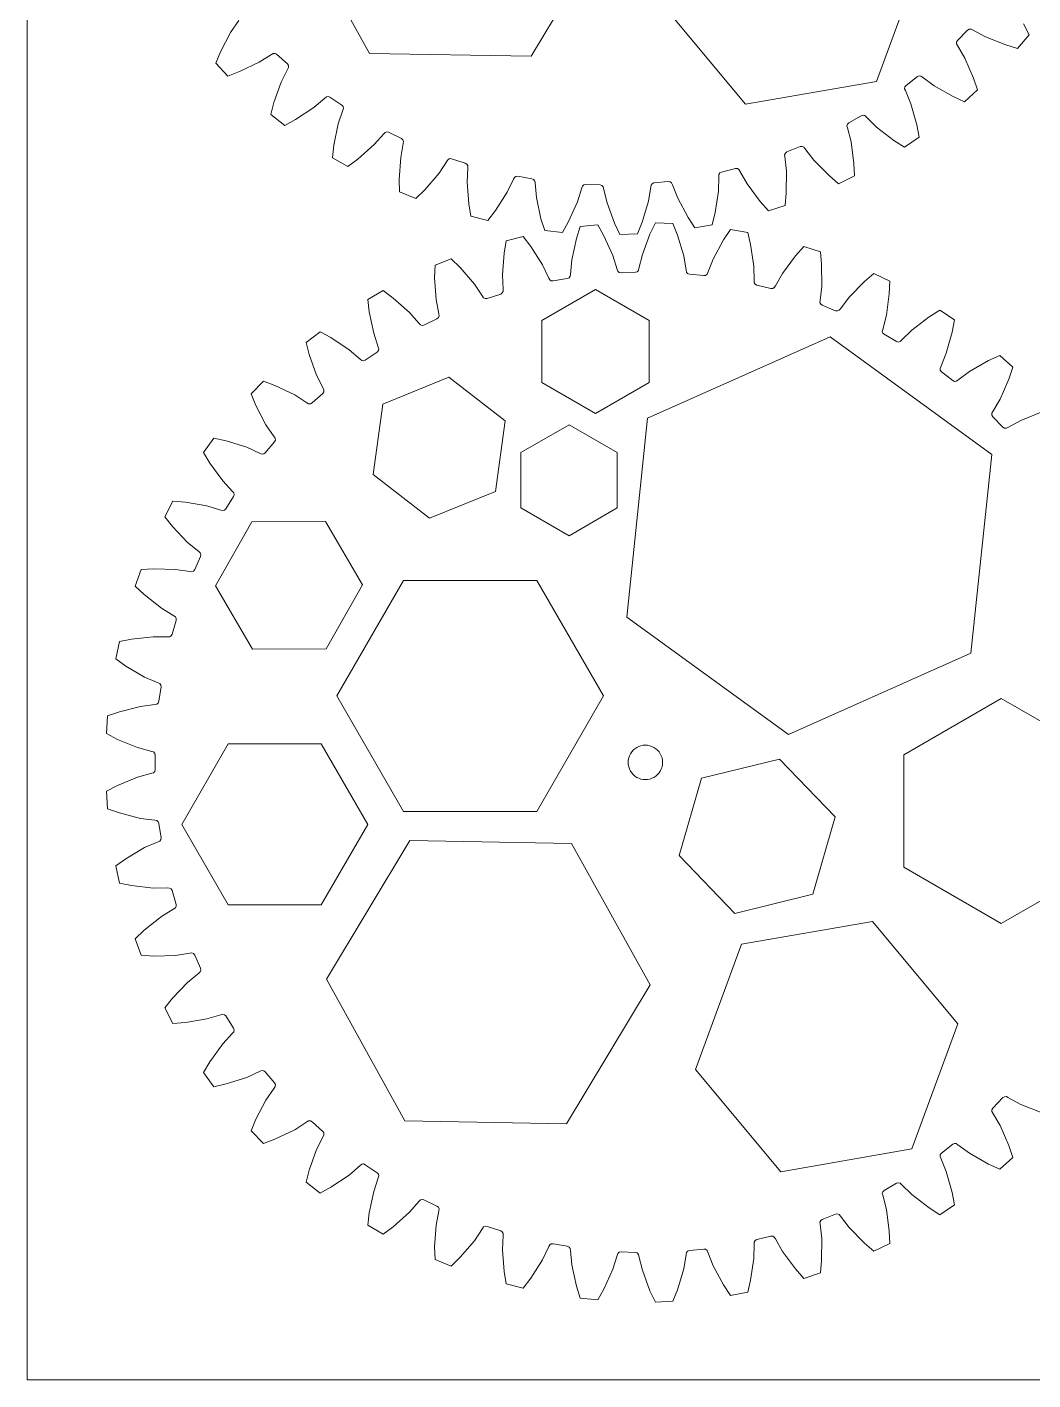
# Model space of a CAD drawing. Header units: millimetres. Extents: x -329 to 723, y 244 to 554.
# Drawn here: x -329 to -241.4, y 243.7 to 361.5 of the extents above; entities that cross this region are included whole.
import ezdxf

# ---------------------------------------------------------------- set-up
doc = ezdxf.new("R2010")
doc.units = ezdxf.units.MM

msp = doc.modelspace()

# ---------------------------------------------------------------- linework, layer by layer
at = {"color": 1, "lineweight": 0}
for p, q in [((-299.2, 359.26), (-306.03, 371.6)), ((-277.84, 371.09), (-285.11, 359.01)), ((-251.03, 367.71), (-255.03, 356.82)), ((-266.46, 354.84), (-273.89, 363.75)), ((-285.11, 359.01), (-299.2, 359.26)), ((-255.03, 356.82), (-266.46, 354.84)), ((-284.18, 335.99), (-279.51, 338.69)), ((-279.51, 338.69), (-274.83, 335.99)), ((-284.18, 330.59), (-284.18, 335.99)), ((-274.83, 335.99), (-274.83, 330.59)), ((-274.98, 327.48), (-259.09, 334.56)), ((-259.09, 334.56), (-245.01, 324.33)), ((-298.03, 328.71), (-292.29, 331.05)), ((-292.29, 331.05), (-287.39, 327.26)), ((-279.51, 327.89), (-284.18, 330.59)), ((-274.83, 330.59), (-279.51, 327.89)), ((-298.87, 322.57), (-298.03, 328.71)), ((-287.39, 327.26), (-288.23, 321.11)), ((-286.01, 324.5), (-281.82, 326.92)), ((-281.82, 326.92), (-277.63, 324.5)), ((-276.79, 310.17), (-274.98, 327.48)), ((-286.01, 319.67), (-286.01, 324.5)), ((-277.63, 324.5), (-277.63, 319.67)), ((-245.01, 324.33), (-246.82, 307.03)), ((-293.97, 318.77), (-298.87, 322.57)), ((-288.23, 321.11), (-293.97, 318.77)), ((-281.82, 317.25), (-286.01, 319.67)), ((-277.63, 319.67), (-281.82, 317.25)), ((-312.6, 312.89), (-309.44, 318.45)), ((-309.44, 318.45), (-303.04, 318.49)), ((-303.04, 318.49), (-299.8, 312.97)), ((-309.37, 307.37), (-312.6, 312.89)), ((-299.8, 312.97), (-302.97, 307.41)), ((-302.03, 303.3), (-296.23, 313.35)), ((-296.23, 313.35), (-284.63, 313.35)), ((-284.63, 313.35), (-278.83, 303.3)), ((-262.71, 299.95), (-276.79, 310.17)), ((-302.97, 307.41), (-309.37, 307.37)), ((-246.82, 307.03), (-262.71, 299.95)), ((-296.23, 293.25), (-302.03, 303.3)), ((-278.83, 303.3), (-284.63, 293.25)), ((-252.67, 298.18), (-244.18, 303.08)), ((-244.18, 303.08), (-235.7, 298.18)), ((-315.55, 292.11), (-311.5, 299.13)), ((-311.5, 299.13), (-303.4, 299.13)), ((-303.4, 299.13), (-299.35, 292.11)), ((-276.56, 298.09), (-276.62, 297.9)), ((-276.47, 298.26), (-276.56, 298.09)), ((-276.36, 298.43), (-276.47, 298.26)), ((-276.23, 298.57), (-276.36, 298.43)), ((-276.09, 298.7), (-276.23, 298.57)), ((-275.92, 298.81), (-276.09, 298.7)), ((-275.75, 298.9), (-275.92, 298.81)), ((-275.56, 298.96), (-275.75, 298.9)), ((-275.37, 299), (-275.56, 298.96)), ((-275.17, 299.01), (-275.37, 299)), ((-274.98, 299), (-275.17, 299.01)), ((-274.79, 298.96), (-274.98, 299)), ((-274.6, 298.9), (-274.79, 298.96)), ((-274.42, 298.81), (-274.6, 298.9)), ((-274.26, 298.7), (-274.42, 298.81)), ((-274.11, 298.57), (-274.26, 298.7)), ((-273.98, 298.43), (-274.11, 298.57)), ((-273.87, 298.26), (-273.98, 298.43)), ((-273.79, 298.09), (-273.87, 298.26)), ((-273.72, 297.9), (-273.79, 298.09)), ((-252.67, 288.38), (-252.67, 298.18)), ((-276.66, 297.71), (-276.67, 297.51)), ((-276.67, 297.51), (-276.66, 297.32)), ((-276.62, 297.9), (-276.66, 297.71)), ((-276.66, 297.32), (-276.62, 297.13)), ((-276.62, 297.13), (-276.56, 296.94)), ((-276.56, 296.94), (-276.47, 296.76)), ((-273.87, 296.76), (-273.79, 296.94)), ((-273.79, 296.94), (-273.72, 297.13)), ((-273.69, 297.71), (-273.72, 297.9)), ((-273.72, 297.13), (-273.69, 297.32)), ((-273.67, 297.51), (-273.69, 297.71)), ((-273.69, 297.32), (-273.67, 297.51)), ((-270.28, 296.13), (-263.49, 297.8)), ((-263.49, 297.8), (-258.64, 292.76)), ((-276.47, 296.76), (-276.36, 296.6)), ((-276.36, 296.6), (-276.23, 296.45)), ((-276.23, 296.45), (-276.09, 296.32)), ((-276.09, 296.32), (-275.92, 296.21)), ((-275.92, 296.21), (-275.75, 296.13)), ((-275.75, 296.13), (-275.56, 296.06)), ((-275.56, 296.06), (-275.37, 296.03)), ((-275.37, 296.03), (-275.17, 296.01)), ((-275.17, 296.01), (-274.98, 296.03)), ((-274.98, 296.03), (-274.79, 296.06)), ((-274.79, 296.06), (-274.6, 296.13)), ((-274.6, 296.13), (-274.42, 296.21)), ((-274.42, 296.21), (-274.26, 296.32)), ((-274.26, 296.32), (-274.11, 296.45)), ((-274.11, 296.45), (-273.98, 296.6)), ((-273.98, 296.6), (-273.87, 296.76)), ((-272.23, 289.41), (-270.28, 296.13)), ((-284.63, 293.25), (-296.23, 293.25)), ((-258.64, 292.76), (-260.58, 286.03)), ((-311.5, 285.1), (-315.55, 292.11)), ((-299.35, 292.11), (-303.4, 285.1)), ((-302.95, 278.63), (-295.68, 290.71)), ((-295.68, 290.71), (-281.59, 290.46)), ((-281.59, 290.46), (-274.76, 278.13)), ((-267.38, 284.36), (-272.23, 289.41)), ((-244.18, 283.48), (-252.67, 288.38)), ((-235.7, 288.38), (-244.18, 283.48)), ((-260.58, 286.03), (-267.38, 284.36)), ((-303.4, 285.1), (-311.5, 285.1)), ((-266.81, 281.67), (-255.39, 283.65)), ((-255.39, 283.65), (-247.95, 274.74)), ((-270.81, 270.78), (-266.81, 281.67)), ((-296.12, 266.3), (-302.95, 278.63)), ((-274.76, 278.13), (-282.03, 266.04)), ((-247.95, 274.74), (-251.95, 263.85)), ((-263.38, 261.87), (-270.81, 270.78)), ((-282.03, 266.04), (-296.12, 266.3)), ((-251.95, 263.85), (-263.38, 261.87))]:
    msp.add_line(p, q, dxfattribs=at)
at = {"color": 5, "lineweight": 0}
for p, q in [((-310.58, 362.12), (-311.29, 361.07)), ((-241.76, 360.86), (-242.25, 361.83)), ((-311.29, 361.07), (-312.17, 359.39)), ((-247.99, 360.38), (-247.11, 361.28)), ((-247.11, 361.28), (-246.98, 361.37)), ((-246.98, 361.37), (-246.81, 361.37)), ((-246.81, 361.37), (-246.67, 361.3)), ((-246.67, 361.3), (-245.56, 360.69)), ((-245.56, 360.69), (-243.79, 359.99)), ((-242.75, 359.68), (-241.76, 360.86)), ((-312.17, 359.39), (-312.59, 358.39)), ((-248.07, 360.24), (-247.99, 360.38)), ((-248.07, 360.08), (-248.07, 360.24)), ((-247.99, 359.93), (-248.07, 360.08)), ((-247.34, 358.84), (-247.99, 359.93)), ((-243.79, 359.99), (-242.75, 359.68)), ((-312.59, 358.39), (-311.52, 357.28)), ((-310.51, 357.67), (-308.79, 358.49)), ((-308.79, 358.49), (-307.72, 359.17)), ((-307.72, 359.17), (-307.59, 359.25)), ((-307.59, 359.25), (-307.42, 359.26)), ((-307.42, 359.26), (-307.28, 359.18)), ((-307.28, 359.18), (-306.35, 358.34)), ((-306.35, 358.34), (-306.26, 358.21)), ((-306.26, 358.21), (-306.24, 358.04)), ((-246.59, 357.1), (-247.34, 358.84)), ((-311.52, 357.28), (-310.51, 357.67)), ((-306.31, 357.9), (-306.88, 356.76)), ((-306.24, 358.04), (-306.31, 357.9)), ((-252.47, 356.46), (-251.48, 357.23)), ((-251.48, 357.23), (-251.33, 357.3)), ((-251.33, 357.3), (-251.17, 357.28)), ((-251.17, 357.28), (-251.04, 357.19)), ((-251.04, 357.19), (-250.02, 356.43)), ((-246.24, 356.07), (-246.59, 357.1)), ((-306.88, 356.76), (-307.52, 354.97)), ((-252.59, 356.17), (-252.57, 356.33)), ((-252.53, 356.02), (-252.59, 356.17)), ((-252.57, 356.33), (-252.47, 356.46)), ((-252.05, 354.85), (-252.53, 356.02)), ((-250.02, 356.43), (-248.37, 355.5)), ((-247.38, 355.04), (-246.24, 356.07)), ((-307.52, 354.97), (-307.79, 353.92)), ((-304.04, 354.55), (-303.08, 355.37)), ((-303.08, 355.37), (-302.95, 355.47)), ((-302.95, 355.47), (-302.79, 355.5)), ((-302.79, 355.5), (-302.64, 355.45)), ((-302.64, 355.45), (-301.6, 354.74)), ((-301.6, 354.74), (-301.49, 354.62)), ((-251.54, 353.02), (-252.05, 354.85)), ((-248.37, 355.5), (-247.38, 355.04)), ((-307.79, 353.92), (-306.58, 352.97)), ((-306.58, 352.97), (-305.63, 353.5)), ((-305.63, 353.5), (-304.04, 354.55)), ((-301.51, 354.31), (-301.91, 353.11)), ((-301.46, 354.46), (-301.51, 354.31)), ((-301.49, 354.62), (-301.46, 354.46)), ((-257.46, 353.2), (-256.37, 353.83)), ((-256.37, 353.83), (-256.21, 353.88)), ((-256.21, 353.88), (-256.06, 353.84)), ((-256.06, 353.84), (-255.94, 353.72)), ((-255.94, 353.72), (-255.03, 352.83)), ((-301.91, 353.11), (-302.29, 351.25)), ((-297.95, 352.26), (-297.84, 352.38)), ((-297.84, 352.38), (-297.69, 352.43)), ((-297.69, 352.43), (-297.53, 352.39)), ((-297.53, 352.39), (-296.4, 351.84)), ((-257.62, 352.93), (-257.57, 353.09)), ((-257.58, 352.78), (-257.62, 352.93)), ((-257.26, 351.55), (-257.58, 352.78)), ((-257.57, 353.09), (-257.46, 353.2)), ((-255.03, 352.83), (-253.53, 351.68)), ((-251.34, 351.95), (-251.54, 353.02)), ((-302.29, 351.25), (-302.42, 350.17)), ((-300.21, 350.05), (-298.79, 351.31)), ((-298.79, 351.31), (-297.95, 352.26)), ((-296.25, 351.42), (-296.48, 350.18)), ((-296.4, 351.84), (-296.28, 351.74)), ((-296.28, 351.74), (-296.22, 351.59)), ((-296.22, 351.59), (-296.25, 351.42)), ((-262.85, 350.67), (-261.68, 351.14)), ((-261.68, 351.14), (-261.52, 351.16)), ((-261.52, 351.16), (-261.37, 351.1)), ((-261.37, 351.1), (-261.27, 350.98)), ((-257.01, 349.67), (-257.26, 351.55)), ((-253.53, 351.68), (-252.61, 351.09)), ((-252.61, 351.09), (-251.34, 351.95)), ((-302.42, 350.17), (-301.08, 349.4)), ((-301.08, 349.4), (-300.21, 350.05)), ((-296.48, 350.18), (-296.6, 348.28)), ((-292.44, 349.89), (-292.35, 350.02)), ((-292.35, 350.02), (-292.2, 350.09)), ((-292.2, 350.09), (-292.04, 350.08)), ((-292.04, 350.08), (-290.85, 349.69)), ((-263.05, 350.43), (-262.98, 350.58)), ((-263.03, 350.27), (-263.05, 350.43)), ((-262.89, 349.01), (-263.03, 350.27)), ((-262.98, 350.58), (-262.85, 350.67)), ((-261.27, 350.98), (-260.5, 349.97)), ((-260.5, 349.97), (-259.17, 348.61)), ((-294.37, 347.38), (-293.14, 348.83)), ((-293.14, 348.83), (-292.44, 349.89)), ((-290.85, 349.69), (-290.71, 349.61)), ((-290.71, 349.61), (-290.63, 349.46)), ((-290.64, 349.3), (-290.69, 348.03)), ((-290.63, 349.46), (-290.64, 349.3)), ((-268.77, 348.7), (-268.68, 348.84)), ((-268.68, 348.84), (-268.54, 348.91)), ((-268.54, 348.91), (-267.32, 349.22)), ((-267.32, 349.22), (-267.16, 349.22)), ((-267.16, 349.22), (-267.02, 349.14)), ((-267.02, 349.14), (-266.93, 349)), ((-266.93, 349), (-266.31, 347.89)), ((-262.9, 347.11), (-262.89, 349.01)), ((-256.96, 348.58), (-257.01, 349.67)), ((-296.6, 348.28), (-296.57, 347.2)), ((-290.69, 348.03), (-290.55, 346.14)), ((-287.2, 347.16), (-286.65, 348.31)), ((-286.65, 348.31), (-286.58, 348.45)), ((-286.58, 348.45), (-286.45, 348.54)), ((-286.45, 348.54), (-286.28, 348.56)), ((-286.28, 348.56), (-285.05, 348.34)), ((-285.05, 348.34), (-284.9, 348.27)), ((-284.9, 348.27), (-284.8, 348.14)), ((-284.8, 348.14), (-284.78, 347.98)), ((-284.78, 347.98), (-284.66, 346.72)), ((-280.7, 347.55), (-280.65, 347.7)), ((-280.65, 347.7), (-280.53, 347.81)), ((-280.53, 347.81), (-280.37, 347.85)), ((-280.37, 347.85), (-279.12, 347.8)), ((-279.12, 347.8), (-278.96, 347.76)), ((-278.96, 347.76), (-278.85, 347.64)), ((-278.85, 347.64), (-278.81, 347.48)), ((-274.91, 346.38), (-274.7, 347.63)), ((-274.7, 347.63), (-274.67, 347.79)), ((-274.67, 347.79), (-274.57, 347.91)), ((-274.57, 347.91), (-274.42, 347.97)), ((-274.42, 347.97), (-273.17, 348.1)), ((-273.17, 348.1), (-273.01, 348.07)), ((-273.01, 348.07), (-272.88, 347.98)), ((-272.88, 347.98), (-272.82, 347.82)), ((-272.82, 347.82), (-272.35, 346.64)), ((-268.81, 347.27), (-268.77, 348.54)), ((-268.77, 348.54), (-268.77, 348.7)), ((-266.31, 347.89), (-265.18, 346.36)), ((-259.17, 348.61), (-258.34, 347.9)), ((-258.34, 347.9), (-256.96, 348.58)), ((-296.57, 347.2), (-295.15, 346.62)), ((-295.15, 346.62), (-294.37, 347.38)), ((-288.22, 345.56), (-287.2, 347.16)), ((-284.66, 346.72), (-284.26, 344.86)), ((-281.08, 346.34), (-280.7, 347.55)), ((-278.81, 347.48), (-278.51, 346.25)), ((-272.35, 346.64), (-271.45, 344.97)), ((-269.08, 345.39), (-268.81, 347.27)), ((-263, 346.02), (-262.9, 347.11)), ((-290.55, 346.14), (-290.37, 345.07)), ((-288.88, 344.7), (-288.22, 345.56)), ((-281.87, 344.61), (-281.08, 346.34)), ((-278.51, 346.25), (-277.85, 344.47)), ((-275.45, 344.55), (-274.91, 346.38)), ((-269.34, 344.33), (-269.08, 345.39)), ((-265.18, 346.36), (-264.46, 345.55)), ((-264.46, 345.55), (-263, 346.02)), ((-290.37, 345.07), (-288.88, 344.7)), ((-284.26, 344.86), (-283.93, 343.82)), ((-282.4, 343.66), (-281.87, 344.61)), ((-280.85, 344.17), (-281.18, 343.13)), ((-279.32, 344.33), (-280.85, 344.17)), ((-278.79, 343.38), (-279.32, 344.33)), ((-277.85, 344.47), (-277.38, 343.49)), ((-275.85, 343.54), (-275.45, 344.55)), ((-274.3, 344.51), (-274.77, 343.52)), ((-272.77, 344.45), (-274.3, 344.51)), ((-272.37, 343.44), (-272.77, 344.45)), ((-271.45, 344.97), (-270.85, 344.07)), ((-270.85, 344.07), (-269.34, 344.33)), ((-287.29, 342.93), (-287.47, 341.85)), ((-285.8, 343.3), (-287.29, 342.93)), ((-285.14, 342.43), (-285.8, 343.3)), ((-283.93, 343.82), (-282.4, 343.66)), ((-281.18, 343.13), (-281.58, 341.28)), ((-278, 341.65), (-278.79, 343.38)), ((-277.38, 343.49), (-275.85, 343.54)), ((-274.77, 343.52), (-275.43, 341.74)), ((-271.83, 341.62), (-272.37, 343.44)), ((-268.37, 343.02), (-269.27, 341.35)), ((-267.77, 343.93), (-268.37, 343.02)), ((-266.26, 343.66), (-267.77, 343.93)), ((-266, 342.6), (-266.26, 343.66)), ((-287.47, 341.85), (-287.61, 339.96)), ((-284.12, 340.83), (-285.14, 342.43)), ((-275.43, 341.74), (-275.73, 340.51)), ((-265.73, 340.72), (-266, 342.6)), ((-261.38, 342.44), (-262.1, 341.63)), ((-259.92, 341.97), (-261.38, 342.44)), ((-259.82, 340.89), (-259.92, 341.97)), ((-293.49, 340.8), (-293.52, 339.71)), ((-292.07, 341.37), (-293.49, 340.8)), ((-291.29, 340.61), (-292.07, 341.37)), ((-290.06, 339.16), (-291.29, 340.61)), ((-283.57, 339.69), (-284.12, 340.83)), ((-281.58, 341.28), (-281.7, 340.01)), ((-277.62, 340.44), (-278, 341.65)), ((-275.73, 340.51), (-275.77, 340.35)), ((-271.62, 340.37), (-271.83, 341.62)), ((-269.27, 341.35), (-269.74, 340.17)), ((-265.69, 339.46), (-265.73, 340.72)), ((-262.1, 341.63), (-263.23, 340.1)), ((-259.81, 338.99), (-259.82, 340.89)), ((-293.52, 339.71), (-293.4, 337.81)), ((-287.61, 339.96), (-287.56, 338.69)), ((-283.5, 339.54), (-283.57, 339.69)), ((-283.37, 339.45), (-283.5, 339.54)), ((-283.2, 339.44), (-283.37, 339.45)), ((-281.97, 339.66), (-283.2, 339.44)), ((-281.82, 339.72), (-281.97, 339.66)), ((-281.72, 339.85), (-281.82, 339.72)), ((-281.7, 340.01), (-281.72, 339.85)), ((-277.57, 340.29), (-277.62, 340.44)), ((-277.45, 340.18), (-277.57, 340.29)), ((-277.29, 340.15), (-277.45, 340.18)), ((-276.04, 340.19), (-277.29, 340.15)), ((-275.88, 340.24), (-276.04, 340.19)), ((-275.77, 340.35), (-275.88, 340.24)), ((-271.59, 340.21), (-271.62, 340.37)), ((-271.49, 340.08), (-271.59, 340.21)), ((-271.34, 340.03), (-271.49, 340.08)), ((-270.09, 339.9), (-271.34, 340.03)), ((-269.93, 339.92), (-270.09, 339.9)), ((-269.8, 340.02), (-269.93, 339.92)), ((-269.74, 340.17), (-269.8, 340.02)), ((-265.69, 339.29), (-265.69, 339.46)), ((-263.23, 340.1), (-263.85, 339)), ((-256.09, 339.38), (-257.42, 338.02)), ((-255.26, 340.09), (-256.09, 339.38)), ((-253.88, 339.41), (-255.26, 340.09)), ((-253.93, 338.33), (-253.88, 339.41)), ((-298, 338.6), (-299.34, 337.83)), ((-297.13, 337.95), (-298, 338.6)), ((-289.36, 338.11), (-290.06, 339.16)), ((-287.77, 338.3), (-288.96, 337.91)), ((-287.63, 338.39), (-287.77, 338.3)), ((-287.55, 338.53), (-287.63, 338.39)), ((-287.56, 338.69), (-287.55, 338.53)), ((-265.6, 339.16), (-265.69, 339.29)), ((-265.46, 339.08), (-265.6, 339.16)), ((-264.24, 338.78), (-265.46, 339.08)), ((-264.08, 338.78), (-264.24, 338.78)), ((-263.94, 338.86), (-264.08, 338.78)), ((-263.85, 339), (-263.94, 338.86)), ((-259.95, 337.73), (-259.81, 338.99)), ((-254.18, 336.45), (-253.93, 338.33)), ((-299.34, 337.83), (-299.21, 336.75)), ((-295.71, 336.69), (-297.13, 337.95)), ((-293.4, 337.81), (-293.17, 336.57)), ((-289.27, 337.97), (-289.36, 338.11)), ((-289.12, 337.9), (-289.27, 337.97)), ((-288.96, 337.91), (-289.12, 337.9)), ((-259.97, 337.57), (-259.95, 337.73)), ((-259.9, 337.42), (-259.97, 337.57)), ((-259.77, 337.32), (-259.9, 337.42)), ((-258.6, 336.85), (-259.77, 337.32)), ((-258.19, 337.02), (-258.29, 336.89)), ((-257.42, 338.02), (-258.19, 337.02)), ((-299.21, 336.75), (-298.83, 334.89)), ((-294.87, 335.74), (-295.71, 336.69)), ((-293.32, 336.15), (-294.45, 335.6)), ((-293.19, 336.26), (-293.32, 336.15)), ((-293.14, 336.41), (-293.19, 336.26)), ((-293.17, 336.57), (-293.14, 336.41)), ((-258.44, 336.83), (-258.6, 336.85)), ((-258.29, 336.89), (-258.44, 336.83)), ((-254.5, 335.22), (-254.18, 336.45)), ((-250.45, 336.32), (-251.95, 335.16)), ((-249.53, 336.9), (-250.45, 336.32)), ((-248.26, 336.04), (-249.53, 336.9)), ((-248.46, 334.97), (-248.26, 336.04)), ((-303.5, 335.02), (-304.71, 334.07)), ((-302.55, 334.5), (-303.5, 335.02)), ((-298.83, 334.89), (-298.43, 333.68)), ((-294.76, 335.62), (-294.87, 335.74)), ((-294.61, 335.57), (-294.76, 335.62)), ((-294.45, 335.6), (-294.61, 335.57)), ((-254.54, 335.06), (-254.5, 335.22)), ((-254.49, 334.9), (-254.54, 335.06)), ((-254.38, 334.79), (-254.49, 334.9)), ((-253.29, 334.16), (-254.38, 334.79)), ((-251.95, 335.16), (-252.86, 334.27)), ((-248.97, 333.14), (-248.46, 334.97)), ((-304.71, 334.07), (-304.44, 333.02)), ((-300.96, 333.45), (-302.55, 334.5)), ((-300, 332.62), (-300.96, 333.45)), ((-298.43, 333.68), (-298.38, 333.53)), ((-298.38, 333.53), (-298.41, 333.37)), ((-253.13, 334.12), (-253.29, 334.16)), ((-252.97, 334.16), (-253.13, 334.12)), ((-252.86, 334.27), (-252.97, 334.16)), ((-304.44, 333.02), (-303.8, 331.23)), ((-299.87, 332.52), (-300, 332.62)), ((-299.71, 332.49), (-299.87, 332.52)), ((-299.56, 332.55), (-299.71, 332.49)), ((-298.52, 333.25), (-299.56, 332.55)), ((-298.41, 333.37), (-298.52, 333.25)), ((-249.45, 331.97), (-248.97, 333.14)), ((-245.29, 332.5), (-246.94, 331.56)), ((-244.3, 332.95), (-245.29, 332.5)), ((-243.16, 331.92), (-244.3, 332.95)), ((-303.8, 331.23), (-303.23, 330.1)), ((-249.51, 331.82), (-249.45, 331.97)), ((-249.49, 331.66), (-249.51, 331.82)), ((-249.39, 331.53), (-249.49, 331.66)), ((-248.4, 330.76), (-249.39, 331.53)), ((-246.94, 331.56), (-247.96, 330.81)), ((-243.51, 330.89), (-243.16, 331.92)), ((-308.44, 330.71), (-309.51, 329.6)), ((-307.43, 330.33), (-308.44, 330.71)), ((-305.71, 329.51), (-307.43, 330.33)), ((-303.23, 330.1), (-303.16, 329.95)), ((-303.16, 329.95), (-303.18, 329.79)), ((-248.25, 330.69), (-248.4, 330.76)), ((-248.09, 330.71), (-248.25, 330.69)), ((-247.96, 330.81), (-248.09, 330.71)), ((-244.26, 329.15), (-243.51, 330.89)), ((-309.51, 329.6), (-309.09, 328.6)), ((-304.64, 328.83), (-305.71, 329.51)), ((-304.51, 328.74), (-304.64, 328.83)), ((-304.34, 328.74), (-304.51, 328.74)), ((-304.2, 328.81), (-304.34, 328.74)), ((-303.27, 329.65), (-304.2, 328.81)), ((-303.18, 329.79), (-303.27, 329.65)), ((-244.91, 328.06), (-244.26, 329.15)), ((-309.09, 328.6), (-308.21, 326.92)), ((-244.99, 327.92), (-244.91, 328.06)), ((-244.99, 327.75), (-244.99, 327.92)), ((-244.91, 327.61), (-244.99, 327.75)), ((-244.03, 326.71), (-244.91, 327.61)), ((-240.71, 328), (-242.48, 327.3)), ((-308.21, 326.92), (-307.5, 325.87)), ((-243.9, 326.62), (-244.03, 326.71)), ((-243.73, 326.62), (-243.9, 326.62)), ((-243.59, 326.69), (-243.73, 326.62)), ((-242.48, 327.3), (-243.59, 326.69)), ((-312.74, 325.76), (-313.64, 324.51)), ((-311.68, 325.52), (-312.74, 325.76)), ((-309.87, 324.95), (-311.68, 325.52)), ((-307.47, 325.43), (-308.27, 324.47)), ((-307.5, 325.87), (-307.41, 325.74)), ((-307.39, 325.58), (-307.47, 325.43)), ((-307.41, 325.74), (-307.39, 325.58)), ((-313.64, 324.51), (-313.09, 323.58)), ((-308.72, 324.42), (-309.87, 324.95)), ((-308.57, 324.35), (-308.72, 324.42)), ((-308.4, 324.37), (-308.57, 324.35)), ((-308.27, 324.47), (-308.4, 324.37)), ((-313.09, 323.58), (-311.98, 322.03)), ((-311.98, 322.03), (-311.13, 321.1)), ((-311.04, 320.66), (-311.7, 319.6)), ((-311.13, 321.1), (-311.02, 320.98)), ((-310.99, 320.82), (-311.04, 320.66)), ((-311.02, 320.98), (-310.99, 320.82)), ((-316.31, 320.25), (-317.03, 318.9)), ((-315.22, 320.17), (-316.31, 320.25)), ((-313.35, 319.85), (-315.22, 320.17)), ((-312.13, 319.49), (-313.35, 319.85)), ((-311.98, 319.45), (-312.13, 319.49)), ((-311.82, 319.49), (-311.98, 319.45)), ((-311.7, 319.6), (-311.82, 319.49)), ((-317.03, 318.9), (-316.35, 318.05)), ((-316.35, 318.05), (-315.04, 316.67)), ((-315.04, 316.67), (-314.06, 315.87)), ((-314.06, 315.87), (-313.94, 315.76)), ((-313.94, 315.76), (-313.88, 315.61)), ((-313.91, 315.45), (-314.42, 314.3)), ((-313.88, 315.61), (-313.91, 315.45)), ((-319.07, 314.31), (-319.6, 312.86)), ((-317.98, 314.37), (-319.07, 314.31)), ((-316.09, 314.32), (-317.98, 314.37)), ((-314.83, 314.13), (-316.09, 314.32)), ((-314.67, 314.11), (-314.83, 314.13)), ((-314.52, 314.17), (-314.67, 314.11)), ((-314.42, 314.3), (-314.52, 314.17)), ((-319.6, 312.86), (-318.81, 312.12)), ((-318.81, 312.12), (-317.32, 310.94)), ((-317.32, 310.94), (-316.24, 310.27)), ((-316.03, 309.88), (-316.38, 308.67)), ((-316.24, 310.27), (-316.1, 310.19)), ((-316.1, 310.19), (-316.02, 310.04)), ((-316.02, 310.04), (-316.03, 309.88)), ((-320.98, 308.04), (-321.3, 306.53)), ((-319.91, 308.25), (-320.98, 308.04)), ((-318.03, 308.46), (-319.91, 308.25)), ((-316.76, 308.45), (-318.03, 308.46)), ((-316.6, 308.45), (-316.76, 308.45)), ((-316.46, 308.53), (-316.6, 308.45)), ((-316.38, 308.67), (-316.46, 308.53)), ((-321.3, 306.53), (-320.41, 305.9)), ((-320.41, 305.9), (-318.78, 304.94)), ((-318.78, 304.94), (-317.61, 304.44)), ((-317.61, 304.44), (-317.46, 304.37)), ((-317.35, 304.08), (-317.53, 302.83)), ((-317.46, 304.37), (-317.37, 304.24)), ((-317.37, 304.24), (-317.35, 304.08)), ((-317.53, 302.83), (-317.59, 302.68)), ((-320.97, 301.92), (-322, 301.56)), ((-319.13, 302.39), (-320.97, 301.92)), ((-317.88, 302.56), (-319.13, 302.39)), ((-317.72, 302.58), (-317.88, 302.56)), ((-317.59, 302.68), (-317.72, 302.58)), ((-322, 301.56), (-322.11, 300.02)), ((-322.11, 300.02), (-321.14, 299.52)), ((-321.14, 299.52), (-319.39, 298.8)), ((-319.39, 298.8), (-318.16, 298.46)), ((-318.16, 298.46), (-318.01, 298.42)), ((-318.01, 298.42), (-317.89, 298.3)), ((-317.89, 298.3), (-317.86, 298.14)), ((-317.86, 298.14), (-317.86, 296.89)), ((-319.39, 296.23), (-321.14, 295.5)), ((-318.16, 296.57), (-319.39, 296.23)), ((-318.01, 296.61), (-318.16, 296.57)), ((-317.89, 296.73), (-318.01, 296.61)), ((-317.86, 296.89), (-317.89, 296.73)), ((-321.14, 295.5), (-322.11, 295)), ((-322.11, 295), (-322, 293.47)), ((-322, 293.47), (-320.97, 293.11)), ((-320.97, 293.11), (-319.13, 292.64)), ((-319.13, 292.64), (-317.88, 292.47)), ((-317.88, 292.47), (-317.72, 292.45)), ((-317.72, 292.45), (-317.59, 292.35)), ((-317.59, 292.35), (-317.53, 292.2)), ((-317.53, 292.2), (-317.35, 290.95)), ((-318.78, 290.09), (-320.41, 289.12)), ((-317.61, 290.59), (-318.78, 290.09)), ((-317.46, 290.66), (-317.61, 290.59)), ((-317.37, 290.79), (-317.46, 290.66)), ((-317.35, 290.95), (-317.37, 290.79)), ((-320.41, 289.12), (-321.3, 288.49)), ((-321.3, 288.49), (-320.98, 286.99)), ((-320.98, 286.99), (-319.91, 286.78)), ((-319.91, 286.78), (-318.03, 286.56)), ((-318.03, 286.56), (-316.76, 286.58)), ((-316.76, 286.58), (-316.6, 286.57)), ((-316.6, 286.57), (-316.46, 286.49)), ((-316.46, 286.49), (-316.38, 286.35)), ((-316.38, 286.35), (-316.03, 285.14)), ((-316.03, 285.14), (-316.02, 284.98)), ((-317.32, 284.09), (-318.81, 282.91)), ((-316.24, 284.75), (-317.32, 284.09)), ((-316.1, 284.84), (-316.24, 284.75)), ((-316.02, 284.98), (-316.1, 284.84)), ((-318.81, 282.91), (-319.6, 282.16)), ((-319.6, 282.16), (-319.07, 280.72)), ((-319.07, 280.72), (-317.98, 280.65)), ((-317.98, 280.65), (-316.09, 280.71)), ((-316.09, 280.71), (-314.83, 280.89)), ((-314.83, 280.89), (-314.67, 280.92)), ((-314.67, 280.92), (-314.52, 280.86)), ((-314.52, 280.86), (-314.42, 280.73)), ((-314.42, 280.73), (-313.91, 279.58)), ((-313.94, 279.27), (-314.06, 279.16)), ((-313.88, 279.42), (-313.94, 279.27)), ((-313.91, 279.58), (-313.88, 279.42)), ((-315.04, 278.35), (-316.35, 276.98)), ((-314.06, 279.16), (-315.04, 278.35)), ((-316.35, 276.98), (-317.03, 276.13)), ((-317.03, 276.13), (-316.31, 274.77)), ((-316.31, 274.77), (-315.22, 274.86)), ((-315.22, 274.86), (-313.35, 275.18)), ((-313.35, 275.18), (-312.13, 275.54)), ((-312.13, 275.54), (-311.98, 275.58)), ((-311.98, 275.58), (-311.82, 275.54)), ((-311.82, 275.54), (-311.7, 275.43)), ((-311.7, 275.43), (-311.04, 274.36)), ((-311.13, 273.93), (-311.98, 272.99)), ((-311.02, 274.05), (-311.13, 273.93)), ((-311.04, 274.36), (-310.99, 274.21)), ((-310.99, 274.21), (-311.02, 274.05)), ((-311.98, 272.99), (-313.09, 271.45)), ((-313.09, 271.45), (-313.64, 270.51)), ((-313.64, 270.51), (-312.74, 269.27)), ((-311.68, 269.51), (-309.87, 270.08)), ((-309.87, 270.08), (-308.72, 270.61)), ((-308.72, 270.61), (-308.57, 270.67)), ((-308.57, 270.67), (-308.4, 270.65)), ((-308.4, 270.65), (-308.27, 270.56)), ((-308.27, 270.56), (-307.47, 269.6)), ((-312.74, 269.27), (-311.68, 269.51)), ((-307.5, 269.15), (-308.21, 268.11)), ((-307.41, 269.29), (-307.5, 269.15)), ((-307.47, 269.6), (-307.39, 269.45)), ((-307.39, 269.45), (-307.41, 269.29)), ((-308.21, 268.11), (-309.09, 266.43)), ((-244.91, 267.41), (-244.03, 268.32)), ((-244.03, 268.32), (-243.9, 268.4)), ((-243.9, 268.4), (-243.73, 268.41)), ((-243.73, 268.41), (-243.59, 268.33)), ((-243.59, 268.33), (-242.48, 267.73)), ((-242.48, 267.73), (-240.71, 267.03)), ((-309.09, 266.43), (-309.51, 265.42)), ((-304.64, 266.2), (-304.51, 266.29)), ((-304.51, 266.29), (-304.34, 266.29)), ((-304.34, 266.29), (-304.2, 266.21)), ((-244.99, 267.27), (-244.91, 267.41)), ((-244.99, 267.11), (-244.99, 267.27)), ((-244.91, 266.97), (-244.99, 267.11)), ((-244.26, 265.88), (-244.91, 266.97)), ((-309.51, 265.42), (-308.44, 264.32)), ((-307.43, 264.7), (-305.71, 265.52)), ((-305.71, 265.52), (-304.64, 266.2)), ((-304.2, 266.21), (-303.27, 265.37)), ((-303.27, 265.37), (-303.18, 265.24)), ((-303.18, 265.24), (-303.16, 265.08)), ((-243.51, 264.14), (-244.26, 265.88)), ((-308.44, 264.32), (-307.43, 264.7)), ((-303.23, 264.93), (-303.8, 263.8)), ((-303.16, 265.08), (-303.23, 264.93)), ((-249.39, 263.49), (-248.4, 264.27)), ((-248.4, 264.27), (-248.25, 264.33)), ((-248.25, 264.33), (-248.09, 264.32)), ((-248.09, 264.32), (-247.96, 264.22)), ((-247.96, 264.22), (-246.94, 263.47)), ((-243.16, 263.1), (-243.51, 264.14)), ((-303.8, 263.8), (-304.44, 262.01)), ((-249.51, 263.2), (-249.49, 263.37)), ((-249.45, 263.05), (-249.51, 263.2)), ((-249.49, 263.37), (-249.39, 263.49)), ((-248.97, 261.88), (-249.45, 263.05)), ((-246.94, 263.47), (-245.29, 262.53)), ((-244.3, 262.08), (-243.16, 263.1)), ((-304.44, 262.01), (-304.71, 260.96)), ((-302.55, 260.53), (-300.96, 261.58)), ((-300.96, 261.58), (-300, 262.4)), ((-300, 262.4), (-299.87, 262.51)), ((-299.87, 262.51), (-299.71, 262.54)), ((-299.71, 262.54), (-299.56, 262.48)), ((-299.56, 262.48), (-298.52, 261.78)), ((-298.52, 261.78), (-298.41, 261.66)), ((-298.41, 261.66), (-298.38, 261.5)), ((-248.46, 260.05), (-248.97, 261.88)), ((-245.29, 262.53), (-244.3, 262.08)), ((-304.71, 260.96), (-303.5, 260.01)), ((-303.5, 260.01), (-302.55, 260.53)), ((-298.43, 261.34), (-298.83, 260.14)), ((-298.38, 261.5), (-298.43, 261.34)), ((-254.38, 260.24), (-253.29, 260.86)), ((-253.29, 260.86), (-253.13, 260.91)), ((-253.13, 260.91), (-252.97, 260.87)), ((-252.97, 260.87), (-252.86, 260.76)), ((-252.86, 260.76), (-251.95, 259.87)), ((-298.83, 260.14), (-299.21, 258.28)), ((-295.71, 258.34), (-294.87, 259.29)), ((-294.87, 259.29), (-294.76, 259.41)), ((-294.76, 259.41), (-294.61, 259.46)), ((-294.61, 259.46), (-294.45, 259.43)), ((-294.45, 259.43), (-293.32, 258.88)), ((-254.54, 259.97), (-254.49, 260.12)), ((-254.5, 259.81), (-254.54, 259.97)), ((-254.18, 258.58), (-254.5, 259.81)), ((-254.49, 260.12), (-254.38, 260.24)), ((-251.95, 259.87), (-250.45, 258.71)), ((-248.26, 258.98), (-248.46, 260.05)), ((-299.21, 258.28), (-299.34, 257.2)), ((-297.13, 257.08), (-295.71, 258.34)), ((-293.17, 258.46), (-293.4, 257.21)), ((-293.32, 258.88), (-293.19, 258.77)), ((-293.19, 258.77), (-293.14, 258.62)), ((-293.14, 258.62), (-293.17, 258.46)), ((-259.77, 257.7), (-258.6, 258.17)), ((-258.6, 258.17), (-258.44, 258.2)), ((-258.44, 258.2), (-258.29, 258.14)), ((-258.29, 258.14), (-258.19, 258.01)), ((-253.93, 256.7), (-254.18, 258.58)), ((-250.45, 258.71), (-249.53, 258.12)), ((-249.53, 258.12), (-248.26, 258.98)), ((-299.34, 257.2), (-298, 256.43)), ((-298, 256.43), (-297.13, 257.08)), ((-293.4, 257.21), (-293.52, 255.32)), ((-290.06, 255.86), (-289.36, 256.92)), ((-289.36, 256.92), (-289.27, 257.06)), ((-289.27, 257.06), (-289.12, 257.13)), ((-289.12, 257.13), (-288.96, 257.11)), ((-288.96, 257.11), (-287.77, 256.73)), ((-259.97, 257.46), (-259.9, 257.61)), ((-259.95, 257.3), (-259.97, 257.46)), ((-259.81, 256.04), (-259.95, 257.3)), ((-259.9, 257.61), (-259.77, 257.7)), ((-258.19, 258.01), (-257.42, 257)), ((-257.42, 257), (-256.09, 255.65)), ((-291.29, 254.42), (-290.06, 255.86)), ((-287.77, 256.73), (-287.63, 256.64)), ((-287.63, 256.64), (-287.55, 256.5)), ((-287.56, 256.33), (-287.61, 255.07)), ((-287.55, 256.5), (-287.56, 256.33)), ((-265.69, 255.73), (-265.6, 255.87)), ((-265.69, 255.57), (-265.69, 255.73)), ((-265.6, 255.87), (-265.46, 255.95)), ((-265.46, 255.95), (-264.24, 256.25)), ((-264.24, 256.25), (-264.08, 256.25)), ((-264.08, 256.25), (-263.94, 256.17)), ((-263.94, 256.17), (-263.85, 256.03)), ((-263.85, 256.03), (-263.23, 254.93)), ((-259.82, 254.14), (-259.81, 256.04)), ((-253.88, 255.61), (-253.93, 256.7)), ((-293.52, 255.32), (-293.49, 254.23)), ((-287.61, 255.07), (-287.47, 253.17)), ((-284.12, 254.2), (-283.57, 255.34)), ((-283.57, 255.34), (-283.5, 255.49)), ((-283.5, 255.49), (-283.37, 255.58)), ((-283.37, 255.58), (-283.2, 255.59)), ((-283.2, 255.59), (-281.97, 255.37)), ((-281.97, 255.37), (-281.82, 255.31)), ((-281.82, 255.31), (-281.72, 255.17)), ((-281.72, 255.17), (-281.7, 255.01)), ((-281.7, 255.01), (-281.58, 253.75)), ((-278, 253.37), (-277.62, 254.58)), ((-277.62, 254.58), (-277.57, 254.74)), ((-277.57, 254.74), (-277.45, 254.85)), ((-277.45, 254.85), (-277.29, 254.88)), ((-277.29, 254.88), (-276.04, 254.84)), ((-276.04, 254.84), (-275.88, 254.79)), ((-275.88, 254.79), (-275.77, 254.67)), ((-275.77, 254.67), (-275.73, 254.52)), ((-275.73, 254.52), (-275.43, 253.28)), ((-271.83, 253.41), (-271.62, 254.66)), ((-271.62, 254.66), (-271.59, 254.82)), ((-271.59, 254.82), (-271.49, 254.94)), ((-271.49, 254.94), (-271.34, 255)), ((-271.34, 255), (-270.09, 255.13)), ((-270.09, 255.13), (-269.93, 255.11)), ((-269.93, 255.11), (-269.8, 255.01)), ((-269.8, 255.01), (-269.74, 254.86)), ((-269.74, 254.86), (-269.27, 253.68)), ((-265.73, 254.3), (-265.69, 255.57)), ((-263.23, 254.93), (-262.1, 253.4)), ((-256.09, 255.65), (-255.26, 254.94)), ((-255.26, 254.94), (-253.88, 255.61)), ((-293.49, 254.23), (-292.07, 253.65)), ((-292.07, 253.65), (-291.29, 254.42)), ((-285.14, 252.59), (-284.12, 254.2)), ((-281.58, 253.75), (-281.18, 251.9)), ((-278.79, 251.64), (-278, 253.37)), ((-272.37, 251.59), (-271.83, 253.41)), ((-269.27, 253.68), (-268.37, 252.01)), ((-266, 252.43), (-265.73, 254.3)), ((-262.1, 253.4), (-261.38, 252.58)), ((-259.92, 253.06), (-259.82, 254.14)), ((-287.47, 253.17), (-287.29, 252.1)), ((-285.8, 251.73), (-285.14, 252.59)), ((-275.43, 253.28), (-274.77, 251.5)), ((-266.26, 251.37), (-266, 252.43)), ((-261.38, 252.58), (-259.92, 253.06)), ((-287.29, 252.1), (-285.8, 251.73)), ((-281.18, 251.9), (-280.85, 250.86)), ((-279.32, 250.7), (-278.79, 251.64)), ((-274.77, 251.5), (-274.3, 250.52)), ((-272.77, 250.58), (-272.37, 251.59)), ((-268.37, 252.01), (-267.77, 251.1)), ((-267.77, 251.1), (-266.26, 251.37)), ((-280.85, 250.86), (-279.32, 250.7)), ((-274.3, 250.52), (-272.77, 250.58))]:
    msp.add_line(p, q, dxfattribs=at)
at = {"lineweight": 0}
msp.add_lwpolyline([(-329.02, 243.73), (280.58, 243.73), (280.58, 548.53), (-329.02, 548.53)], close=True, dxfattribs=at)

doc.saveas('drawing.dxf')
